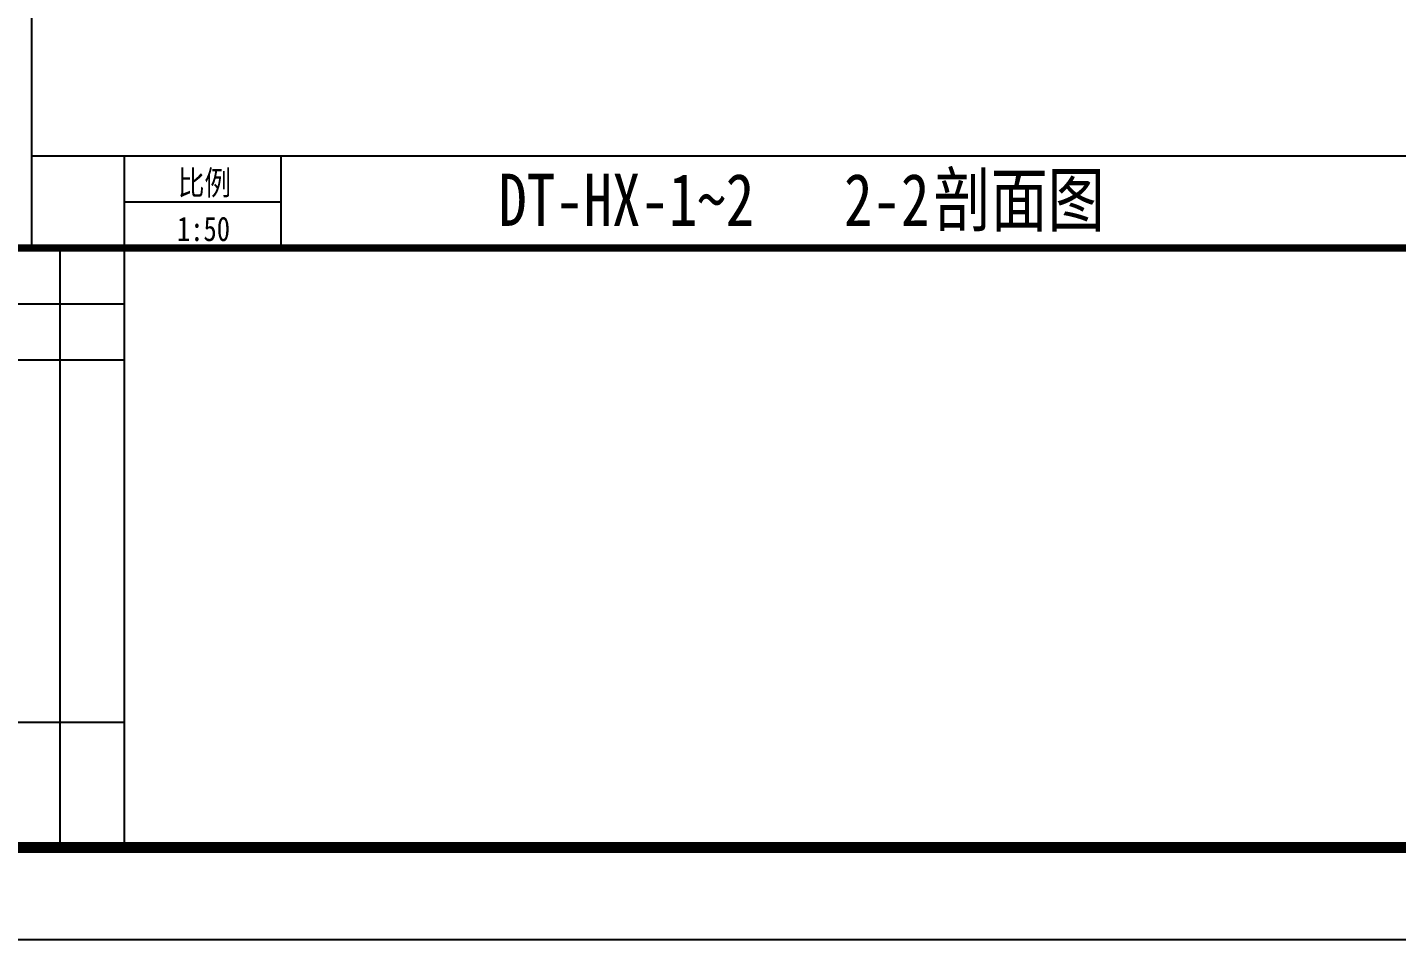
# Model space of a CAD drawing. Header units: millimetres. Extents: x 434053 to 1059003, y -2417481 to 936527.
# Drawn here: x 543651 to 551076, y -1957326 to -1952380 of the extents above; entities that cross this region are included whole.
import ezdxf

# ---------------------------------------------------------------- set-up
doc = ezdxf.new("R2010")
doc.units = ezdxf.units.MM
doc.header["$LTSCALE"] = 1000
doc.header["$MEASUREMENT"] = 0
for name, color, linetype in [('A-ANNO-TTLB', 7, 'Continuous'), ('PUB_TEXT', 7, 'Continuous'), ('TITLIN', 7, 'Continuous'), ('图框层', 3, 'Continuous')]:
    doc.layers.add(name, color=color, linetype=linetype)
doc.styles.add('宋体', font='', dxfattribs={"width": 0.8})
doc.styles.get('宋体').set_extended_font_data('SimSun')

# ---------------------------------------------------------------- blocks, each defined once
blk = doc.blocks.new('asdfadgdsh')
for p, q in [((0, 500), (14325, 500)), ((500, 500), (500, 0)), ((1350, 500), (1350, 0)), ((500, 250), (1350, 250))]:
    blk.add_line(p, q)
blk.add_lwpolyline([(0, 47550), (14325, 47550), (14325, 0), (0, 0)], close=True)
at = {"layer": 'PUB_TEXT', "style": '宋体', "width": 0.8}
for s, p in [('比例', (791.2, 287.5)), ('1:50', (786.2, 37.5))]:
    blk.add_text(s, height=132.17, dxfattribs=at).set_placement(p)
blk = doc.blocks.new('asdfgafg21GZ_LABEL2')
at = {"layer": 'TITLIN'}
for p, q in [((-65, 297.51), (0, 297.51)), ((-58.92, 297.51), (-58.92, 224.12)), ((-52.84, 297.51), (-52.84, 224.12)), ((-13.55, 297.51), (-13.55, 229.62)), ((-65, 290.51), (0, 290.51))]:
    blk.add_line(p, q, dxfattribs=at)
at = {"layer": 'TITLIN', "const_width": 0.8}
blk.add_lwpolyline([(-65, 297.51), (-65, 224.12)], dxfattribs=at)
blk = doc.blocks.new('asdfgafgA$C15443CC7')
at = {"const_width": 120}
blk.add_lwpolyline([(198600, 82876), (198600, 33798)], dxfattribs=at)
at = {"layer": 'A-ANNO-TTLB'}
blk.add_lwpolyline([(52200, 0), (209850, 0), (209850, 89100), (52200, 89100)], close=True, dxfattribs=at)
at = {"layer": 'A-ANNO-TTLB', "const_width": 180}
blk.add_lwpolyline([(55950, 1500), (208350, 1500), (208350, 87600), (55950, 87600)], close=True, dxfattribs=at)
at = {"layer": '图框层', "xscale": 150.0000000300889, "yscale": 150.0000000300889, "zscale": 150.0000000300889}
blk.add_blockref('asdfgafg21GZ_LABEL2', (208350, 1500), dxfattribs=at)
blk = doc.blocks.new('asdfadfsdhg')
at = {"xscale": 0.3333333333333333, "yscale": 0.3333333333333333, "zscale": 0.3333333333333333, "rotation": 270}
blk.add_blockref('asdfgafgA$C15443CC7', (0, 69950), dxfattribs=at)

msp = doc.modelspace()

# ---------------------------------------------------------------- block references
for name, p in [('asdfadfsdhg', (528800.9, -1957326.3)), ('asdfadgdsh', (543675.9, -1953576.3))]:
    msp.add_blockref(name, p)

# ---------------------------------------------------------------- texts
at = {"layer": 'PUB_TEXT', "color": 2, "style": '宋体', "width": 0.8}
for s, p in [('剖面图', (548565.7, -1953456.5)), ('DT-HX-1~2', (546205.1, -1953456.5)), ('2-2', (548079.6, -1953456.5))]:
    msp.add_text(s, height=283.23, dxfattribs=at).set_placement(p)

doc.saveas('drawing.dxf')
